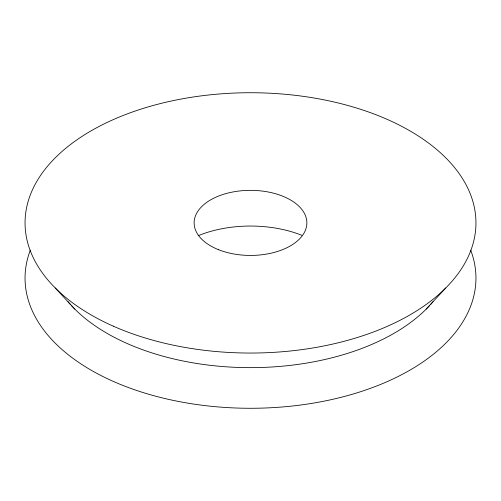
<?xml version="1.0" encoding="UTF-8"?>
<svg xmlns="http://www.w3.org/2000/svg" width="501" height="501" viewBox="0 0 501 501"><rect width="100%" height="100%" fill="white"/><g stroke="black" fill="none" stroke-linecap="round" stroke-linejoin="round"><path stroke-width="0.75" d="M426.219 309.073L445.746 287.969M55.254 287.969L74.781 309.073M198.164 235.714A90.18 52.066 0 0 1 301.84 235.307M470.696 250.181A225.45 130.16 0 0 1 250.5 408.277A225.45 130.16 0 0 1 30.304 250.181M432.97 301.74A202.905 117.146 0 0 1 430.478 304.595M429.445 305.729A202.905 117.146 0 0 1 250.5 367.646A202.905 117.146 0 0 1 71.555 305.729M70.522 304.595A202.905 117.146 0 0 1 68.03 301.74M218.411 249.642A56.362 32.54 0 0 0 306.675 225.556A56.362 32.54 0 0 0 226.414 193.467A56.362 32.54 0 0 0 218.411 249.642M113.257 326.151A225.45 130.16 0 0 0 474.021 239.879A225.45 130.16 0 0 0 164.222 102.636A225.45 130.16 0 0 0 113.257 326.151"/></g></svg>
